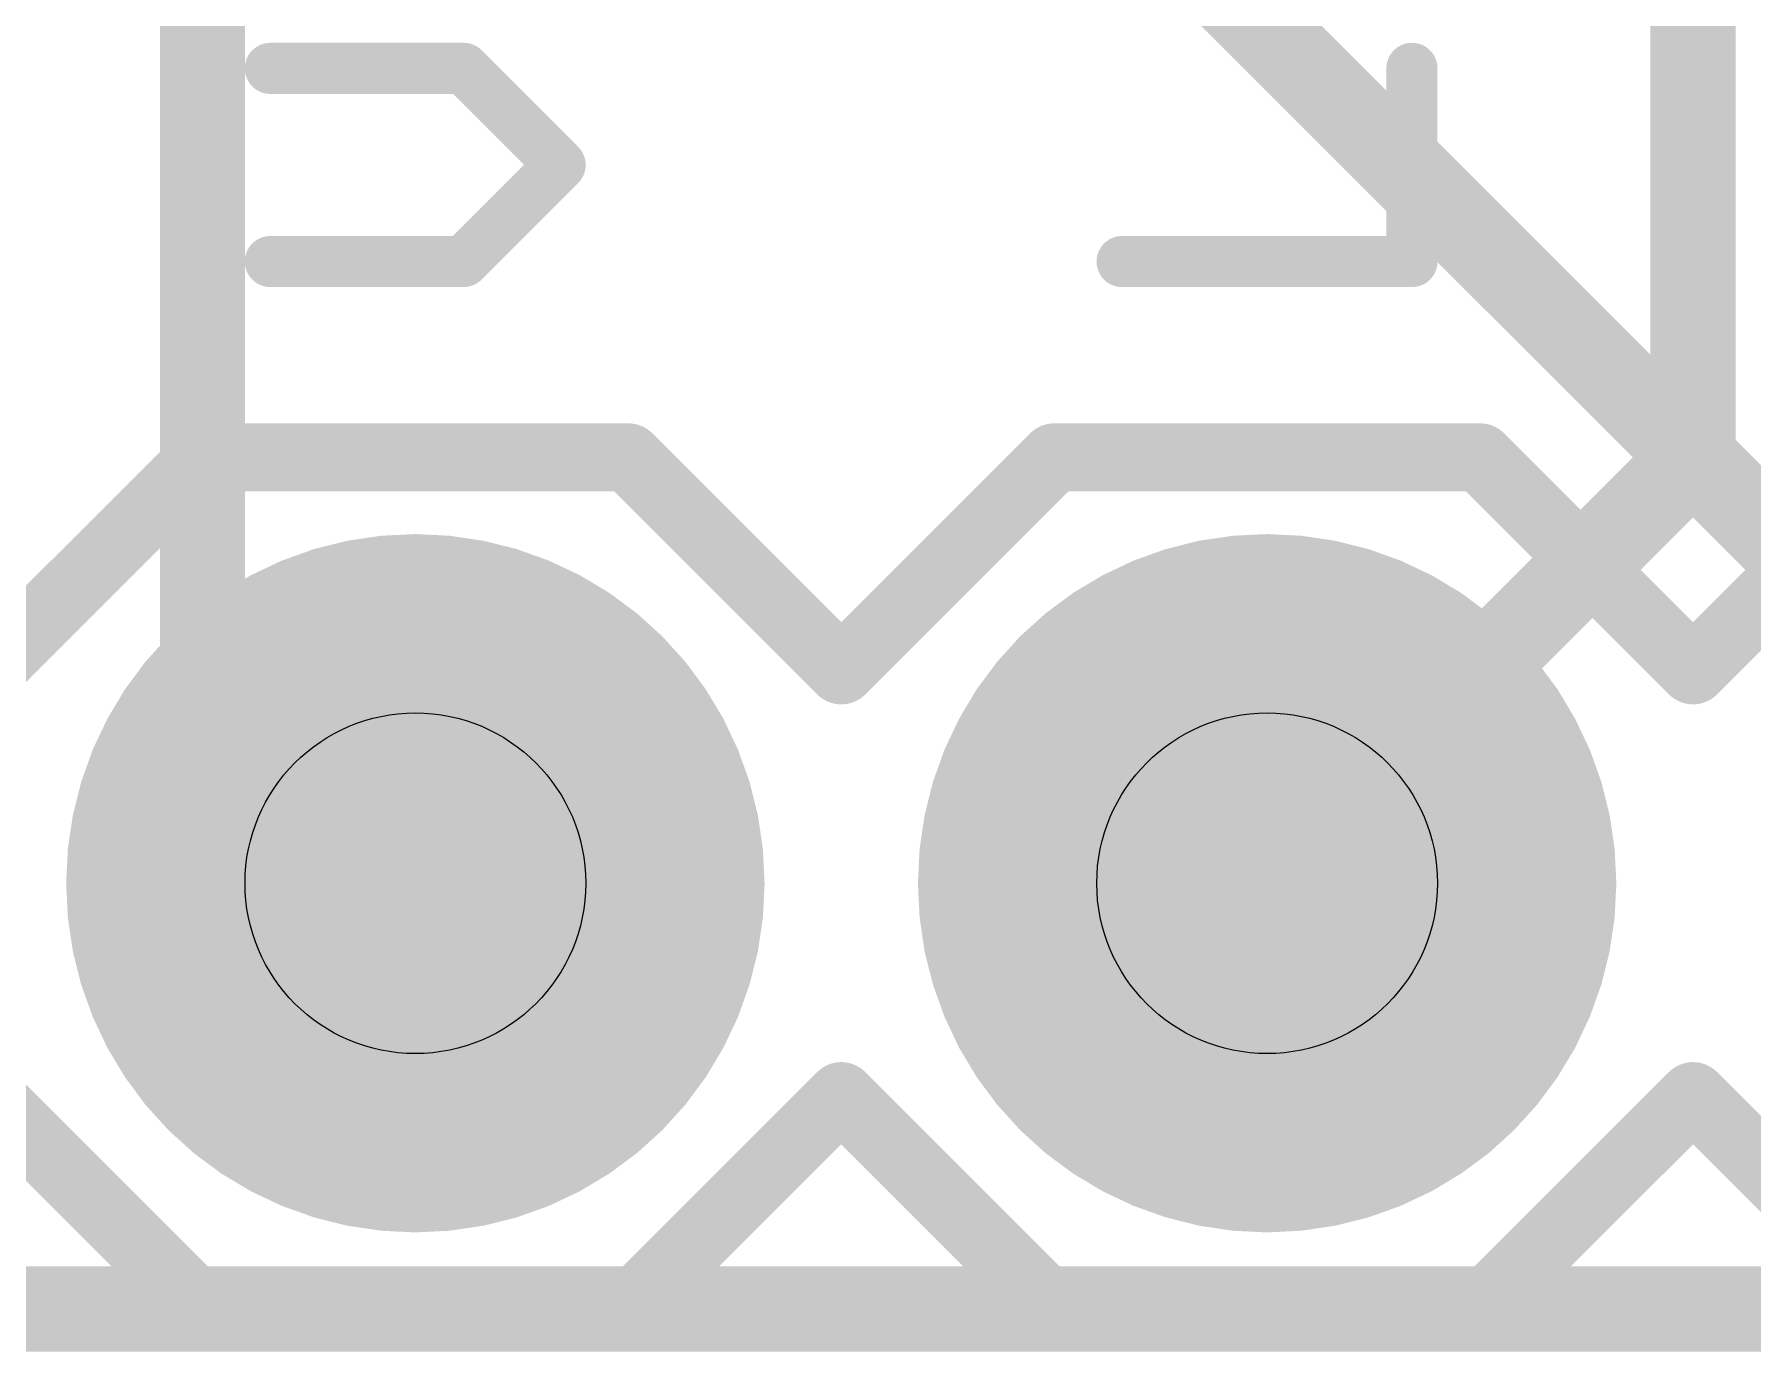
# Model space of a CAD drawing. Extents: x -0.1 to 15.4, y -0.1 to 24.3.
# Drawn here: x 5.21 to 10.34, y -0.13 to 3.8 of the extents above; entities that cross this region are included whole.
import ezdxf

# ---------------------------------------------------------------- set-up
doc = ezdxf.new("R2010")
doc.units = 0
for name, color, linetype in [('1', 12, 'CONTINUOUS'), ('16', 132, 'CONTINUOUS'), ('17', 110, 'CONTINUOUS'), ('20', 53, 'CONTINUOUS'), ('21', 41, 'CONTINUOUS'), ('29', 253, 'CONTINUOUS'), ('30', 253, 'CONTINUOUS'), ('44', 253, 'CONTINUOUS'), ('51', 53, 'CONTINUOUS')]:
    doc.layers.add(name, color=color, linetype=linetype)

# ---------------------------------------------------------------- blocks, each defined once
blk = doc.blocks.new('RECT')
blk.add_solid([(-0.5, -0.5), (0.5, -0.5), (-0.5, 0.5), (0.5, 0.5)])
blk = doc.blocks.new('ROUNDP')
at = {"const_width": 0.5}
blk.add_lwpolyline([(0, -0.25, 1), (0, 0.25, 1), (0, -0.25)], format="xyb", dxfattribs=at)

msp = doc.modelspace()

# ---------------------------------------------------------------- linework, layer by layer
at = {"layer": '1', "const_width": 0.254}
for points in [[(10.16, 2.54), (10.16, 9.31)], [(5.715, 1.905), (5.715, 6.619)], [(8.89, 1.27), (10.16, 2.54)], [(6.35, 1.27), (5.715, 1.905)], [(15.24, 0), (0, 0)]]:
    msp.add_lwpolyline(points, dxfattribs=at)
at = {"layer": '1', "const_width": 0.127}
for points in [[(10.2049, 2.4951, 1), (10.1151, 2.5849)], [(10.0965, 2.54, 1), (10.2235, 2.54)], [(5.7599, 1.9499, 1), (5.6701, 1.8601)], [(5.6515, 1.905, 1), (5.7785, 1.905)], [(6.3051, 1.2251, 1), (6.3949, 1.3149)], [(8.8451, 1.3149, 1), (8.9349, 1.2251)]]:
    msp.add_lwpolyline(points, format="xyb", dxfattribs=at)
at = {"layer": '16', "const_width": 0.254}
for points in [[(7.7, 5), (11.43, 1.27)], [(15.24, 0), (0, 0)]]:
    msp.add_lwpolyline(points, dxfattribs=at)
at = {"layer": '20', "const_width": 0.2032}
msp.add_lwpolyline([(15.24, 0), (0, 0)], dxfattribs=at)
at = {"layer": '21'}
for points, const_width in [([(6.4937, 3.7004), (5.9175, 3.7004)], 0.1524), ([(6.7818, 3.4123), (6.4937, 3.7004)], 0.1524), ([(9.3218, 3.1242), (9.3218, 3.7004)], 0.1524), ([(6.4937, 3.1242), (6.7818, 3.4123)], 0.1524), ([(5.9175, 3.1242), (6.4937, 3.1242)], 0.1524), ([(8.4575, 3.1242), (9.3218, 3.1242)], 0.1524), ([(5.08, 1.905), (5.715, 2.54)], 0.2032), ([(5.715, 2.54), (6.985, 2.54)], 0.2032), ([(6.985, 2.54), (7.62, 1.905)], 0.2032), ([(8.255, 2.54), (7.62, 1.905)], 0.2032), ([(8.255, 2.54), (9.525, 2.54)], 0.2032), ([(9.525, 2.54), (10.16, 1.905)], 0.2032), ([(10.16, 1.905), (10.795, 2.54)], 0.2032), ([(5.715, 0), (5.08, 0.635)], 0.2032), ([(7.62, 0.635), (6.985, 0)], 0.2032), ([(7.62, 0.635), (8.255, 0)], 0.2032), ([(10.16, 0.635), (9.525, 0)], 0.2032), ([(10.795, 0), (10.16, 0.635)], 0.2032), ([(6.985, 0), (5.715, 0)], 0.2032), ([(9.525, 0), (8.255, 0)], 0.2032)]:
    msp.add_lwpolyline(points, dxfattribs=dict(at, const_width=const_width))
for points, const_width in [([(5.9175, 3.7385, 1), (5.9175, 3.6623)], 0.0762), ([(6.5206, 3.7274, 1), (6.4667, 3.6735)], 0.0762), ([(6.4937, 3.6623, 1), (6.4937, 3.7385)], 0.0762), ([(9.3599, 3.7004, 1), (9.2837, 3.7004)], 0.0762), ([(6.8087, 3.3854, 1), (6.7549, 3.4393)], 0.0762), ([(6.7549, 3.3854, 1), (6.8087, 3.4393)], 0.0762), ([(5.9175, 3.1623, 1), (5.9175, 3.0861)], 0.0762), ([(6.4667, 3.1511, 1), (6.5206, 3.0973)], 0.0762), ([(6.4937, 3.0861, 1), (6.4937, 3.1623)], 0.0762), ([(8.4575, 3.1623, 1), (8.4575, 3.0861)], 0.0762), ([(9.3218, 3.0861, 1), (9.3218, 3.1623)], 0.0762), ([(9.2837, 3.1242, 1), (9.3599, 3.1242)], 0.0762), ([(5.715, 2.5908, 1), (5.715, 2.4892)], 0.1016), ([(5.7509, 2.5041, 1), (5.6791, 2.5759)], 0.1016), ([(7.0209, 2.5759, 1), (6.9491, 2.5041)], 0.1016), ([(6.985, 2.4892, 1), (6.985, 2.5908)], 0.1016), ([(8.255, 2.5908, 1), (8.255, 2.4892)], 0.1016), ([(8.2909, 2.5041, 1), (8.2191, 2.5759)], 0.1016), ([(9.5609, 2.5759, 1), (9.4891, 2.5041)], 0.1016), ([(9.525, 2.4892, 1), (9.525, 2.5908)], 0.1016), ([(7.5841, 1.9409, 1), (7.6559, 1.8691)], 0.1016), ([(7.5841, 1.8691, 1), (7.6559, 1.9409)], 0.1016), ([(10.1241, 1.9409, 1), (10.1959, 1.8691)], 0.1016), ([(10.1241, 1.8691, 1), (10.1959, 1.9409)], 0.1016), ([(7.6559, 0.6709, 1), (7.5841, 0.5991)], 0.1016), ([(7.6559, 0.5991, 1), (7.5841, 0.6709)], 0.1016), ([(10.1959, 0.6709, 1), (10.1241, 0.5991)], 0.1016), ([(10.1959, 0.5991, 1), (10.1241, 0.6709)], 0.1016), ([(5.715, 0.0508, 1), (5.715, -0.0508)], 0.1016), ([(5.6791, -0.0359, 1), (5.7509, 0.0359)], 0.1016), ([(6.9491, 0.0359, 1), (7.0209, -0.0359)], 0.1016), ([(6.985, -0.0508, 1), (6.985, 0.0508)], 0.1016), ([(8.255, 0.0508, 1), (8.255, -0.0508)], 0.1016), ([(8.2191, -0.0359, 1), (8.2909, 0.0359)], 0.1016), ([(9.4891, 0.0359, 1), (9.5609, -0.0359)], 0.1016), ([(9.525, -0.0508, 1), (9.525, 0.0508)], 0.1016)]:
    msp.add_lwpolyline(points, format="xyb", dxfattribs=dict(at, const_width=const_width))
at = {"layer": '44'}
for centre in [(6.35, 1.27), (8.89, 1.27)]:
    msp.add_circle(centre, 0.508, dxfattribs=at)

# ---------------------------------------------------------------- block references
at = {"layer": '17', "xscale": 1.8796, "yscale": 1.8796, "rotation": 90}
for p in [(6.35, 1.27), (6.35, 1.27), (8.89, 1.27), (8.89, 1.27)]:
    msp.add_blockref('ROUNDP', p, dxfattribs=at)
at = {"layer": '29', "xscale": 2.0828, "yscale": 2.0828, "rotation": 90}
for p in [(6.35, 1.27), (8.89, 1.27)]:
    msp.add_blockref('ROUNDP', p, dxfattribs=at)
at = {"layer": '30', "xscale": 2.0828, "yscale": 2.0828, "rotation": 90}
for p in [(6.35, 1.27), (8.89, 1.27)]:
    msp.add_blockref('ROUNDP', p, dxfattribs=at)
at = {"layer": '51', "xscale": 0.508, "yscale": 0.508}
for p in [(6.35, 1.27), (8.89, 1.27)]:
    msp.add_blockref('RECT', p, dxfattribs=at)

doc.saveas('drawing.dxf')
